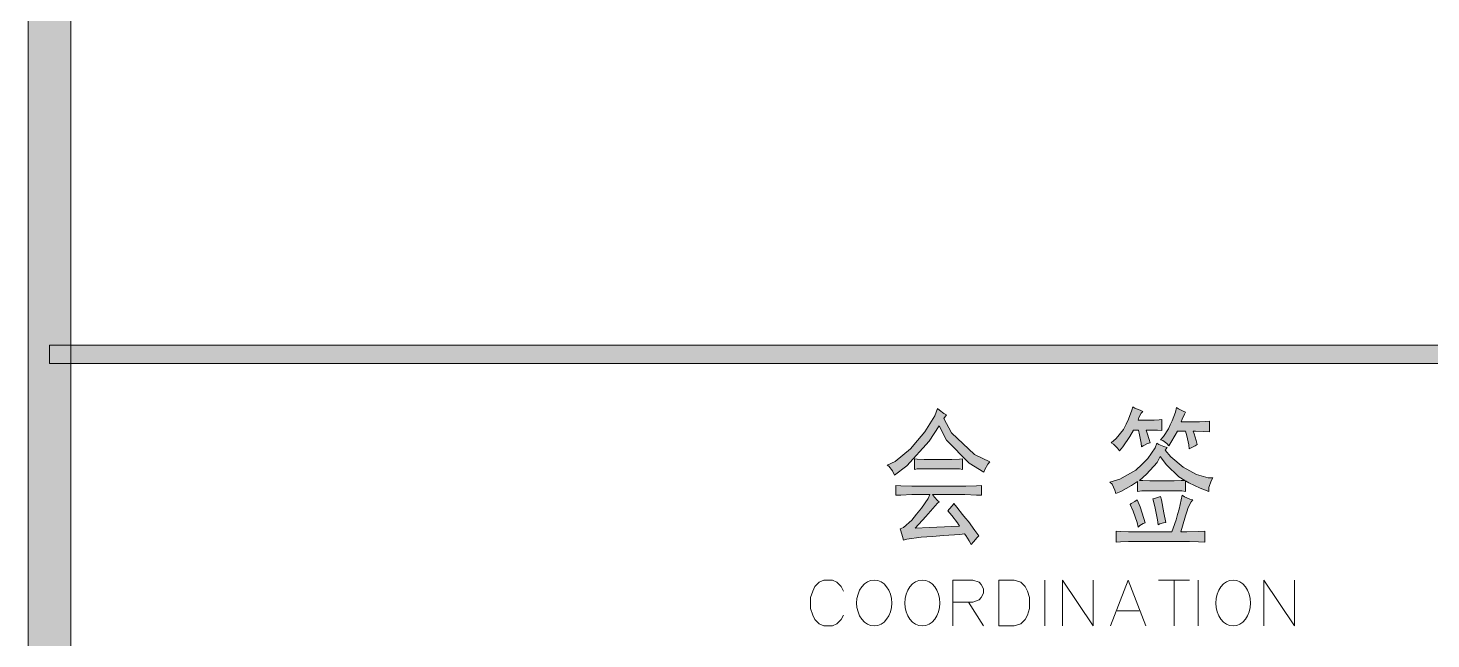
# Model space of a CAD drawing. Header units: millimetres. Extents: x 0 to 586, y 0 to 414.
# Drawn here: x 541.05 to 563.6, y 328.26 to 338.07 of the extents above; entities that cross this region are included whole.
import ezdxf

# ---------------------------------------------------------------- set-up
doc = ezdxf.new("R2010")
doc.units = ezdxf.units.MM

msp = doc.modelspace()

# ---------------------------------------------------------------- hatches: boundary and pattern name
h = msp.add_hatch(color=0)
h.dxf.hatch_style = 2
h.paths.add_polyline_path([(541.736139, 9.860139), (541.048222, 9.860139), (541.048222, 404.223361), (541.736139, 404.223361)])
h = msp.add_hatch(color=0)
h.dxf.hatch_style = 2
h.paths.add_polyline_path([(575.772139, 332.976361), (575.772139, 332.680028), (541.390417, 332.680028), (541.390417, 332.976361)])
h = msp.add_hatch(color=0)
h.dxf.hatch_style = 2
h.paths.add_polyline_path([(555.769639, 331.798083), (555.889583, 331.56525), (556.26, 331.219528), (556.506944, 331.103111), (556.475194, 331.064306), (556.425806, 330.979639), (556.408167, 330.933778), (556.171806, 331.078417), (555.811972, 331.448833), (555.692028, 331.678139), (555.52975, 331.431194), (555.169917, 331.036083), (554.975889, 330.887917), (554.940611, 330.954944), (554.880639, 331.032556), (554.855944, 331.046667), (554.986472, 331.106639), (555.229889, 331.307722), (555.346306, 331.445306), (555.462722, 331.582889), (555.621472, 331.840417), (555.663806, 331.956833), (555.695556, 331.928611), (555.769639, 331.875694), (555.808444, 331.854528)])
h = msp.add_hatch(color=0)
h.dxf.hatch_style = 2
h.paths.add_polyline_path([(559.272722, 331.604056), (559.202167, 331.607583), (559.075167, 331.611111), (559.018722, 331.611111), (559.032833, 331.561722), (559.064583, 331.459417), (559.082222, 331.4065), (559.039889, 331.395917), (558.972861, 331.360639), (558.944639, 331.343), (558.937583, 331.399444), (558.912889, 331.5335), (558.89525, 331.611111), (558.817639, 331.611111), (558.757667, 331.508806), (558.644778, 331.343), (558.588333, 331.2795), (558.560111, 331.318306), (558.493083, 331.385333), (558.457806, 331.4065), (558.535417, 331.473528), (558.655361, 331.621694), (558.697694, 331.706361), (558.7365, 331.7875), (558.789417, 331.928611), (558.803528, 331.985056), (558.838806, 331.963889), (558.919944, 331.928611), (558.965806, 331.910972), (558.941111, 331.88275), (558.902306, 331.812194), (558.888194, 331.769861), (559.103389, 331.769861), (559.145722, 331.769861), (559.230389, 331.773389), (559.272722, 331.780444)])
h = msp.add_hatch(color=0)
h.dxf.hatch_style = 2
h.paths.add_polyline_path([(559.840694, 331.381806), (559.808944, 331.360639), (559.741917, 331.325361), (559.710167, 331.307722), (559.703111, 331.37475), (559.674889, 331.519389), (559.653722, 331.593472), (559.523194, 331.593472), (559.484389, 331.529972), (559.413833, 331.413556), (559.382083, 331.360639), (559.350333, 331.395917), (559.286833, 331.441778), (559.251556, 331.455889), (559.297417, 331.508806), (559.378556, 331.632278), (559.406778, 331.695778), (559.435, 331.759278), (559.487917, 331.900389), (559.509083, 331.974472), (559.540833, 331.949778), (559.611389, 331.9145), (559.653722, 331.900389), (559.632556, 331.868639), (559.597278, 331.7875), (559.583167, 331.741639), (559.840694, 331.741639), (559.875972, 331.741639), (559.97475, 331.748694), (560.03825, 331.752222), (560.03825, 331.582889), (559.943, 331.589944), (559.812472, 331.593472), (559.773667, 331.593472), (559.787778, 331.551139), (559.823056, 331.445306)])
h = msp.add_hatch(color=0)
h.paths.add_polyline_path([(560.024139, 330.626861), (559.886556, 330.679778), (559.703111, 330.764444), (559.653722, 330.796194), (559.653722, 330.626861), (559.590222, 330.633917), (559.470278, 330.637444), (559.410306, 330.637444), (559.138667, 330.637444), (559.075167, 330.637444), (558.948167, 330.633917), (558.881139, 330.626861), (558.881139, 330.785611), (558.785889, 330.722111), (558.613028, 330.623333), (558.531889, 330.591583), (558.517778, 330.648028), (558.471917, 330.73975), (558.436639, 330.775028), (558.595389, 330.824417), (558.852917, 330.965528), (558.948167, 331.060778), (559.043417, 331.156028), (559.163361, 331.325361), (559.188056, 331.399444), (559.223333, 331.381806), (559.304472, 331.346528), (559.353861, 331.332417), (559.325639, 331.286556), (559.413833, 331.180722), (559.611389, 331.014917), (559.72075, 330.958472), (559.830111, 330.8985), (560.017083, 330.842056), (560.091167, 330.842056), (560.062944, 330.796194), (560.027667, 330.686833)])
h.paths.add_polyline_path([(558.909361, 330.80325), (558.965806, 330.799722), (559.078694, 330.796194), (559.138667, 330.796194), (559.410306, 330.796194), (559.470278, 330.796194), (559.583167, 330.799722), (559.639611, 330.80325), (559.544361, 330.859694), (559.343278, 331.050194), (559.2445, 331.18425), (559.195111, 331.092528), (559.025778, 330.902028)])
h = msp.add_hatch(color=0)
h.dxf.hatch_style = 2
h.paths.add_polyline_path([(555.8155, 331.138389), (555.893111, 331.138389), (556.020111, 331.141917), (556.0695, 331.148972), (556.0695, 330.979639), (556.016583, 330.986694), (555.889583, 330.990222), (555.8155, 330.990222), (555.519167, 330.990222), (555.452139, 330.990222), (555.33925, 330.986694), (555.293389, 330.979639), (555.293389, 331.148972), (555.33925, 331.141917), (555.448611, 331.138389), (555.512111, 331.138389)])
h = msp.add_hatch(color=0)
h.dxf.hatch_style = 2
h.paths.add_polyline_path([(555.692028, 330.461056), (555.667333, 330.436361), (555.476833, 330.224694), (555.3075, 330.034194), (555.536806, 330.044778), (555.893111, 330.062417), (556.020111, 330.069472), (555.988361, 330.118861), (555.893111, 330.238806), (555.829611, 330.312889), (555.854306, 330.341111), (555.903694, 330.401083), (555.928389, 330.432833), (555.977778, 330.372861), (556.0695, 330.252917), (556.115361, 330.196472), (556.161222, 330.140028), (556.267056, 329.995389), (556.327028, 329.91425), (556.302333, 329.886028), (556.242361, 329.815472), (556.207083, 329.773139), (556.175333, 329.833111), (556.122417, 329.917778), (556.10125, 329.942472), (556.023639, 329.935417), (555.762583, 329.917778), (555.582667, 329.903667), (555.40275, 329.889556), (555.173444, 329.857806), (555.120528, 329.840167), (555.102889, 329.900139), (555.074667, 329.991861), (555.064083, 330.023611), (555.120528, 330.048306), (555.254583, 330.164722), (555.328667, 330.259972), (555.406278, 330.355222), (555.515639, 330.510444), (555.543861, 330.573944), (555.342778, 330.573944), (555.251056, 330.573944), (555.074667, 330.566889), (554.997056, 330.563361), (554.997056, 330.722111), (555.078194, 330.715056), (555.251056, 330.711528), (555.335722, 330.711528), (556.034222, 330.711528), (556.118889, 330.711528), (556.29175, 330.715056), (556.372889, 330.722111), (556.372889, 330.563361), (556.29175, 330.566889), (556.104778, 330.573944), (556.006, 330.573944), (555.586194, 330.573944), (555.614417, 330.535139), (555.667333, 330.478694)])
h = msp.add_hatch(color=0)
h.dxf.hatch_style = 2
h.paths.add_polyline_path([(558.789417, 329.819), (558.732972, 329.819), (558.605972, 329.815472), (558.538944, 329.811944), (558.538944, 329.988333), (558.6095, 329.981278), (558.732972, 329.97775), (558.782361, 329.97775), (559.431472, 329.97775), (559.452639, 330.034194), (559.4985, 330.171778), (559.523194, 330.256444), (559.547889, 330.341111), (559.583167, 330.492806), (559.597278, 330.563361), (559.636083, 330.538667), (559.72075, 330.503389), (559.766611, 330.489278), (559.741917, 330.461056), (559.696056, 330.365806), (559.674889, 330.298778), (559.653722, 330.23175), (559.604333, 330.069472), (559.576111, 329.97775), (559.671361, 329.97775), (559.861861, 329.981278), (559.960639, 329.988333), (559.960639, 329.811944), (559.861861, 329.815472), (559.717222, 329.819), (559.667833, 329.819)])
h = msp.add_hatch(color=0)
h.dxf.hatch_style = 2
h.paths.add_polyline_path([(558.874083, 330.489278), (558.919944, 330.376389), (558.983444, 330.192944), (559.001083, 330.118861), (558.972861, 330.108278), (558.916417, 330.076528), (558.888194, 330.051833), (558.874083, 330.125917), (558.810583, 330.309361), (558.761194, 330.415194), (558.778833, 330.429306), (558.835278, 330.464583)])
h = msp.add_hatch(color=0)
h.dxf.hatch_style = 2
h.paths.add_polyline_path([(559.209222, 330.090639), (559.198639, 330.171778), (559.156306, 330.383444), (559.124556, 330.506917), (559.152778, 330.510444), (559.216278, 330.531611), (559.251556, 330.545722), (559.265667, 330.489278), (559.304472, 330.281139), (559.332694, 330.125917), (559.297417, 330.122389), (559.237444, 330.10475)])

# ---------------------------------------------------------------- linework, layer by layer
at = {"color": 0, "lineweight": 0}
for points in [[(541.736139, 9.860139), (541.048222, 9.860139), (541.048222, 404.223361), (541.736139, 404.223361)], [(575.772139, 332.976361), (575.772139, 332.680028), (541.390417, 332.680028), (541.390417, 332.976361)], [(555.769639, 331.798083), (555.889583, 331.56525), (556.26, 331.219528), (556.506944, 331.103111), (556.475194, 331.064306), (556.425806, 330.979639), (556.408167, 330.933778), (556.171806, 331.078417), (555.811972, 331.448833), (555.692028, 331.678139), (555.52975, 331.431194), (555.169917, 331.036083), (554.975889, 330.887917), (554.940611, 330.954944), (554.880639, 331.032556), (554.855944, 331.046667), (554.986472, 331.106639), (555.229889, 331.307722), (555.346306, 331.445306), (555.462722, 331.582889), (555.621472, 331.840417), (555.663806, 331.956833), (555.695556, 331.928611), (555.769639, 331.875694), (555.808444, 331.854528)], [(559.272722, 331.604056), (559.202167, 331.607583), (559.075167, 331.611111), (559.018722, 331.611111), (559.032833, 331.561722), (559.064583, 331.459417), (559.082222, 331.4065), (559.039889, 331.395917), (558.972861, 331.360639), (558.944639, 331.343), (558.937583, 331.399444), (558.912889, 331.5335), (558.89525, 331.611111), (558.817639, 331.611111), (558.757667, 331.508806), (558.644778, 331.343), (558.588333, 331.2795), (558.560111, 331.318306), (558.493083, 331.385333), (558.457806, 331.4065), (558.535417, 331.473528), (558.655361, 331.621694), (558.697694, 331.706361), (558.7365, 331.7875), (558.789417, 331.928611), (558.803528, 331.985056), (558.838806, 331.963889), (558.919944, 331.928611), (558.965806, 331.910972), (558.941111, 331.88275), (558.902306, 331.812194), (558.888194, 331.769861), (559.103389, 331.769861), (559.145722, 331.769861), (559.230389, 331.773389), (559.272722, 331.780444)], [(559.840694, 331.381806), (559.808944, 331.360639), (559.741917, 331.325361), (559.710167, 331.307722), (559.703111, 331.37475), (559.674889, 331.519389), (559.653722, 331.593472), (559.523194, 331.593472), (559.484389, 331.529972), (559.413833, 331.413556), (559.382083, 331.360639), (559.350333, 331.395917), (559.286833, 331.441778), (559.251556, 331.455889), (559.297417, 331.508806), (559.378556, 331.632278), (559.406778, 331.695778), (559.435, 331.759278), (559.487917, 331.900389), (559.509083, 331.974472), (559.540833, 331.949778), (559.611389, 331.9145), (559.653722, 331.900389), (559.632556, 331.868639), (559.597278, 331.7875), (559.583167, 331.741639), (559.840694, 331.741639), (559.875972, 331.741639), (559.97475, 331.748694), (560.03825, 331.752222), (560.03825, 331.582889), (559.943, 331.589944), (559.812472, 331.593472), (559.773667, 331.593472), (559.787778, 331.551139), (559.823056, 331.445306)], [(560.024139, 330.626861), (559.886556, 330.679778), (559.703111, 330.764444), (559.653722, 330.796194), (559.653722, 330.626861), (559.590222, 330.633917), (559.470278, 330.637444), (559.410306, 330.637444), (559.138667, 330.637444), (559.075167, 330.637444), (558.948167, 330.633917), (558.881139, 330.626861), (558.881139, 330.785611), (558.785889, 330.722111), (558.613028, 330.623333), (558.531889, 330.591583), (558.517778, 330.648028), (558.471917, 330.73975), (558.436639, 330.775028), (558.595389, 330.824417), (558.852917, 330.965528), (558.948167, 331.060778), (559.043417, 331.156028), (559.163361, 331.325361), (559.188056, 331.399444), (559.223333, 331.381806), (559.304472, 331.346528), (559.353861, 331.332417), (559.325639, 331.286556), (559.413833, 331.180722), (559.611389, 331.014917), (559.72075, 330.958472), (559.830111, 330.8985), (560.017083, 330.842056), (560.091167, 330.842056), (560.062944, 330.796194), (560.027667, 330.686833)], [(555.8155, 331.138389), (555.893111, 331.138389), (556.020111, 331.141917), (556.0695, 331.148972), (556.0695, 330.979639), (556.016583, 330.986694), (555.889583, 330.990222), (555.8155, 330.990222), (555.519167, 330.990222), (555.452139, 330.990222), (555.33925, 330.986694), (555.293389, 330.979639), (555.293389, 331.148972), (555.33925, 331.141917), (555.448611, 331.138389), (555.512111, 331.138389)], [(558.909361, 330.80325), (558.965806, 330.799722), (559.078694, 330.796194), (559.138667, 330.796194), (559.410306, 330.796194), (559.470278, 330.796194), (559.583167, 330.799722), (559.639611, 330.80325), (559.544361, 330.859694), (559.343278, 331.050194), (559.2445, 331.18425), (559.195111, 331.092528), (559.025778, 330.902028)], [(555.692028, 330.461056), (555.667333, 330.436361), (555.476833, 330.224694), (555.3075, 330.034194), (555.536806, 330.044778), (555.893111, 330.062417), (556.020111, 330.069472), (555.988361, 330.118861), (555.893111, 330.238806), (555.829611, 330.312889), (555.854306, 330.341111), (555.903694, 330.401083), (555.928389, 330.432833), (555.977778, 330.372861), (556.0695, 330.252917), (556.115361, 330.196472), (556.161222, 330.140028), (556.267056, 329.995389), (556.327028, 329.91425), (556.302333, 329.886028), (556.242361, 329.815472), (556.207083, 329.773139), (556.175333, 329.833111), (556.122417, 329.917778), (556.10125, 329.942472), (556.023639, 329.935417), (555.762583, 329.917778), (555.582667, 329.903667), (555.40275, 329.889556), (555.173444, 329.857806), (555.120528, 329.840167), (555.102889, 329.900139), (555.074667, 329.991861), (555.064083, 330.023611), (555.120528, 330.048306), (555.254583, 330.164722), (555.328667, 330.259972), (555.406278, 330.355222), (555.515639, 330.510444), (555.543861, 330.573944), (555.342778, 330.573944), (555.251056, 330.573944), (555.074667, 330.566889), (554.997056, 330.563361), (554.997056, 330.722111), (555.078194, 330.715056), (555.251056, 330.711528), (555.335722, 330.711528), (556.034222, 330.711528), (556.118889, 330.711528), (556.29175, 330.715056), (556.372889, 330.722111), (556.372889, 330.563361), (556.29175, 330.566889), (556.104778, 330.573944), (556.006, 330.573944), (555.586194, 330.573944), (555.614417, 330.535139), (555.667333, 330.478694)], [(558.789417, 329.819), (558.732972, 329.819), (558.605972, 329.815472), (558.538944, 329.811944), (558.538944, 329.988333), (558.6095, 329.981278), (558.732972, 329.97775), (558.782361, 329.97775), (559.431472, 329.97775), (559.452639, 330.034194), (559.4985, 330.171778), (559.523194, 330.256444), (559.547889, 330.341111), (559.583167, 330.492806), (559.597278, 330.563361), (559.636083, 330.538667), (559.72075, 330.503389), (559.766611, 330.489278), (559.741917, 330.461056), (559.696056, 330.365806), (559.674889, 330.298778), (559.653722, 330.23175), (559.604333, 330.069472), (559.576111, 329.97775), (559.671361, 329.97775), (559.861861, 329.981278), (559.960639, 329.988333), (559.960639, 329.811944), (559.861861, 329.815472), (559.717222, 329.819), (559.667833, 329.819)], [(558.874083, 330.489278), (558.919944, 330.376389), (558.983444, 330.192944), (559.001083, 330.118861), (558.972861, 330.108278), (558.916417, 330.076528), (558.888194, 330.051833), (558.874083, 330.125917), (558.810583, 330.309361), (558.761194, 330.415194), (558.778833, 330.429306), (558.835278, 330.464583)], [(559.209222, 330.090639), (559.198639, 330.171778), (559.156306, 330.383444), (559.124556, 330.506917), (559.152778, 330.510444), (559.216278, 330.531611), (559.251556, 330.545722), (559.265667, 330.489278), (559.304472, 330.281139), (559.332694, 330.125917), (559.297417, 330.122389), (559.237444, 330.10475)], [(556.651583, 328.464333), (556.651583, 329.201639), (556.898528, 329.201639), (557.004361, 329.166361), (557.074917, 329.095806), (557.110194, 329.02525), (557.145472, 328.919417), (557.145472, 328.743028), (557.110194, 328.637194), (557.074917, 328.566639), (557.004361, 328.496083), (556.898528, 328.464333)]]:
    msp.add_lwpolyline(points, close=True, dxfattribs=at)
for points in [[(554.153917, 329.02525), (554.118639, 329.095806), (554.048083, 329.166361), (553.977528, 329.201639), (553.836417, 329.201639), (553.765861, 329.166361), (553.695306, 329.095806), (553.660028, 329.02525), (553.62475, 328.919417), (553.62475, 328.743028), (553.660028, 328.637194), (553.695306, 328.566639), (553.765861, 328.496083), (553.836417, 328.464333), (553.977528, 328.464333), (554.048083, 328.496083), (554.118639, 328.566639), (554.153917, 328.637194)], [(555.914278, 328.464333), (555.914278, 329.201639), (556.231778, 329.201639), (556.334083, 329.166361), (556.369361, 329.131083), (556.404639, 329.060528), (556.404639, 328.989972), (556.369361, 328.919417), (556.334083, 328.884139), (556.231778, 328.848861), (555.914278, 328.848861)], [(557.392417, 328.464333), (557.392417, 329.201639)], [(557.674639, 328.464333), (557.674639, 329.201639), (558.165, 328.464333), (558.165, 329.201639)], [(558.447222, 328.464333), (558.729444, 329.201639), (559.011667, 328.464333)], [(559.219806, 329.201639), (559.713694, 329.201639)], [(559.46675, 329.201639), (559.46675, 328.464333)], [(559.854806, 328.464333), (559.854806, 329.201639)], [(560.909611, 328.464333), (560.909611, 329.201639), (561.4035, 328.464333), (561.4035, 329.201639)], [(556.161222, 328.848861), (556.404639, 328.464333)], [(558.553056, 328.70775), (558.905833, 328.70775)]]:
    msp.add_lwpolyline(points, dxfattribs=at)
for centre, ratio in [((554.647806, 328.832986), 0.76555), ((555.420389, 328.832986), 0.76555), ((560.417486, 328.832986), 0.760766)]:
    msp.add_ellipse(centre, major_axis=(0, 0.368653), ratio=ratio, start_param=0, end_param=6.283185, dxfattribs=at)

doc.saveas('drawing.dxf')
